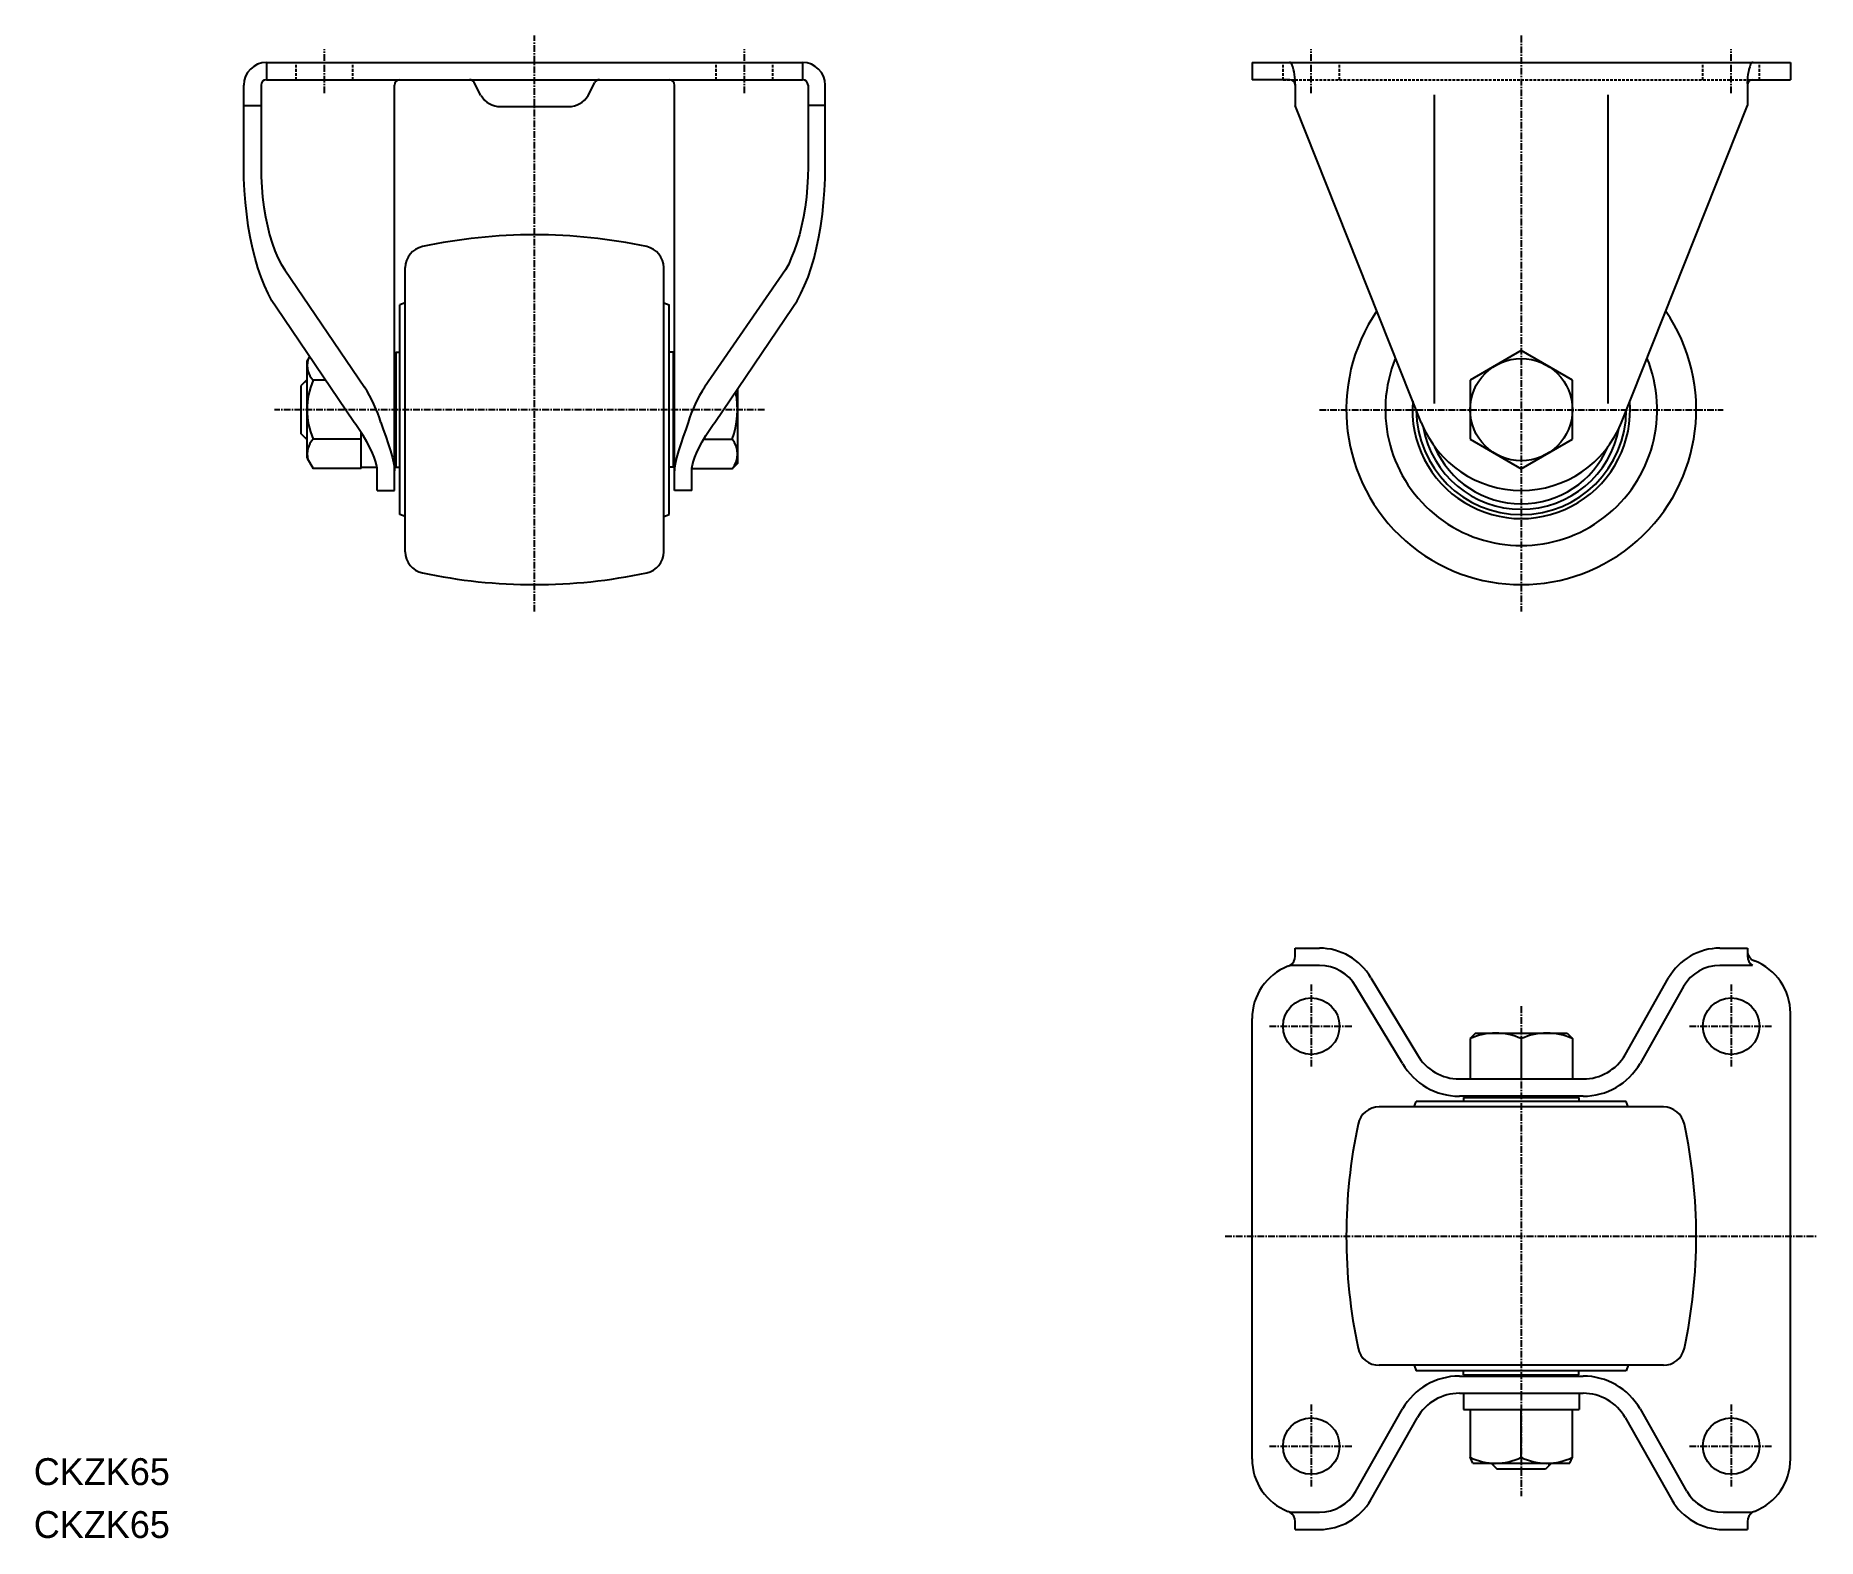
# Model space of a CAD drawing. Extents: x 0 to 331, y 0 to 279.
import ezdxf

# ---------------------------------------------------------------- set-up
doc = ezdxf.new("R2010")
doc.units = 0
doc.linetypes.add('CENTER', pattern=[2, 1.25, -0.25, 0.25, -0.25])
doc.linetypes.add('DASHED', pattern=[0.75, 0.5, -0.25])
doc.layers.get('0').update_dxf_attribs({"linetype": 'CONTINUOUS'})
doc.layers.add('CENTER', color=1, linetype='CENTER')

msp = doc.modelspace()

# ---------------------------------------------------------------- linework, layer by layer
at = {"color": 7, "linetype": 'CONTINUOUS'}
for p, q in [((43.2, 274.12), (142.8, 274.12)), ((43.2, 274.12), (43.2, 270.92)), ((142.8, 274.12), (142.8, 270.92)), ((226.28, 274.12), (326.28, 274.12)), ((226.28, 274.12), (226.28, 270.92)), ((326.28, 274.12), (326.28, 270.92)), ((39, 266.12), (39, 269.92)), ((42.2, 269.92), (42.2, 266.12)), ((43.2, 270.92), (142.8, 270.92)), ((67, 194.62), (67, 269.92)), ((83.06, 268.02), (81.79, 270.42)), ((102.95, 268.02), (104.21, 270.42)), ((119, 194.62), (119, 269.92)), ((143.8, 269.92), (143.8, 266.12)), ((147, 266.12), (147, 269.92)), ((233.3, 270.92), (226.28, 270.92)), ((234.28, 270.12), (234.28, 266.12)), ((260.16, 210.75), (260.16, 268.12)), ((292.39, 210.75), (292.39, 268.12)), ((318.28, 269.92), (318.28, 266.12)), ((319.28, 270.92), (326.28, 270.92)), ((39, 254.73), (39, 266.12)), ((39, 266.12), (42.2, 266.12)), ((42.2, 266.12), (42.2, 254.73)), ((86.7, 265.92), (99.31, 265.92)), ((143.8, 266.12), (143.8, 254.73)), ((147, 266.12), (143.8, 266.12)), ((147, 254.73), (147, 266.12)), ((257.69, 207.24), (234.28, 266.12)), ((294.87, 207.24), (318.28, 266.12)), ((46.6, 235.63), (61.4, 213.81)), ((69, 183.22), (69, 236.01)), ((117, 183.22), (117, 236.01)), ((139.6, 235.63), (124.6, 213.81)), ((59.52, 207.24), (45, 228.65)), ((69, 229.48), (68, 229.12)), ((68, 190.12), (68, 229.12)), ((117, 229.48), (118, 229.12)), ((118, 190.12), (118, 229.12)), ((126.48, 207.24), (141, 228.65)), ((50.78, 218.62), (51.2, 219.35)), ((50.78, 200.62), (50.78, 218.62)), ((67.25, 220.32), (67.25, 198.92)), ((67.25, 220.32), (68, 220.32)), ((118.75, 220.32), (118, 220.32)), ((118.75, 220.32), (118.75, 198.92)), ((276.28, 220.59), (266.78, 215.1)), ((285.78, 215.1), (276.28, 220.59)), ((50.78, 215.22), (49.68, 214.12)), ((67.25, 217.62), (67, 217.62)), ((118.75, 217.62), (119, 217.62)), ((49.68, 205.12), (49.68, 214.12)), ((54.13, 215.08), (51.9, 215.08)), ((130.7, 213.38), (130.7, 199.65)), ((266.78, 215.1), (266.78, 204.13)), ((285.78, 204.13), (285.78, 215.1)), ((59.8, 206.84), (59.52, 207.24)), ((60.78, 198.67), (60.78, 205.42)), ((126.2, 206.84), (126.48, 207.24)), ((50.78, 204.02), (49.68, 205.12)), ((60.78, 204.15), (51.9, 204.15)), ((124.43, 204.13), (129.7, 204.13)), ((266.78, 204.13), (276.28, 198.65)), ((276.28, 198.65), (285.78, 204.13)), ((50.78, 200.62), (51.9, 198.67)), ((60.78, 198.67), (51.9, 198.67)), ((63.75, 198.87), (60.78, 198.87)), ((67.25, 201.62), (67, 201.62)), ((67.25, 198.92), (68, 198.92)), ((118.75, 198.92), (118, 198.92)), ((118.75, 201.62), (119, 201.62)), ((129.7, 198.65), (122.2, 198.65)), ((130.7, 199.65), (129.7, 198.65)), ((63.8, 194.62), (63.8, 198.25)), ((122.2, 194.62), (122.2, 198.25)), ((63.8, 194.62), (67, 194.62)), ((122.2, 194.62), (119, 194.62)), ((69, 189.75), (68, 190.12)), ((117, 189.75), (118, 190.12)), ((234.28, 108.09), (234.28, 109.58)), ((234.28, 109.58), (238.8, 109.58)), ((313.18, 109.58), (318.28, 109.58)), ((318.28, 109.58), (318.28, 108.09)), ((238.8, 106.38), (233.3, 106.38)), ((319.25, 106.38), (313.18, 106.38)), ((248.32, 104.08), (256.98, 89.78)), ((295.57, 89.78), (303.65, 104.08)), ((254.21, 88.18), (245.55, 102.48)), ((306.42, 102.48), (298.34, 88.18)), ((226.28, 14.67), (226.28, 96.53)), ((326.28, 14.67), (326.28, 97.48)), ((267.78, 93.78), (266.78, 92.78)), ((266.78, 92.78), (266.78, 85.28)), ((267.78, 93.78), (284.78, 93.78)), ((276.28, 92.78), (276.28, 85.28)), ((284.78, 93.78), (285.78, 92.78)), ((285.78, 92.78), (285.78, 85.28)), ((264.78, 85.28), (287.78, 85.28)), ((302.67, 80.08), (249.88, 80.08)), ((256.41, 80.08), (256.78, 81.08)), ((295.78, 81.08), (256.78, 81.08)), ((287.78, 82.08), (264.78, 82.08)), ((265.58, 81.83), (286.98, 81.83)), ((265.58, 81.83), (265.58, 81.08)), ((268.28, 81.83), (268.28, 82.08)), ((284.28, 81.83), (284.28, 82.08)), ((286.98, 81.83), (286.98, 81.08)), ((296.14, 80.08), (295.78, 81.08)), ((302.67, 32.08), (249.88, 32.08)), ((256.41, 32.08), (256.78, 31.08)), ((295.78, 31.08), (256.78, 31.08)), ((264.78, 30.08), (287.78, 30.08)), ((265.58, 30.33), (265.58, 31.08)), ((265.58, 30.33), (286.98, 30.33)), ((268.28, 30.33), (268.28, 30.08)), ((284.28, 30.33), (284.28, 30.08)), ((286.98, 30.33), (286.98, 31.08)), ((296.14, 32.08), (295.78, 31.08)), ((264.78, 26.88), (287.78, 26.88)), ((265.53, 26.88), (265.53, 23.88)), ((287.03, 26.88), (287.03, 23.88)), ((245.55, 8.68), (254.21, 23.98)), ((265.53, 23.88), (287.03, 23.88)), ((266.78, 23.88), (266.78, 15.01)), ((276.28, 15.01), (276.28, 23.88)), ((285.78, 15.01), (285.78, 23.88)), ((298.34, 23.98), (307, 8.68)), ((248.32, 7.08), (256.98, 22.38)), ((295.57, 22.38), (304.23, 7.08)), ((267.28, 13.88), (266.78, 15.01)), ((267.28, 13.88), (285.28, 13.88)), ((270.68, 13.88), (271.78, 12.78)), ((281.88, 13.88), (280.78, 12.78)), ((285.28, 13.88), (285.78, 15.01)), ((280.78, 12.78), (271.78, 12.78)), ((233.3, 4.78), (238.8, 4.78)), ((313.76, 4.78), (319.25, 4.78)), ((234.28, 1.58), (234.28, 3.06)), ((234.28, 1.58), (238.8, 1.58)), ((313.76, 1.58), (318.28, 1.58)), ((318.28, 3.06), (318.28, 1.58))]:
    msp.add_line(p, q, dxfattribs=at)
at = {"color": 3, "linetype": 'DASHED'}
for p, q in [((48.75, 270.92), (48.75, 274.12)), ((59.25, 270.92), (59.25, 274.12)), ((126.75, 270.92), (126.75, 274.12)), ((137.25, 270.92), (137.25, 274.12)), ((232.03, 270.92), (232.03, 274.12)), ((242.53, 270.92), (242.53, 274.12)), ((310.03, 270.92), (310.03, 274.12)), ((320.53, 270.92), (320.53, 274.12)), ((232.03, 270.92), (319.22, 270.92))]:
    msp.add_line(p, q, dxfattribs=at)
at = {"color": 3, "linetype": 'CONTINUOUS'}
for p, q in [((50.78, 214.82), (50.38, 214.82)), ((50.38, 204.42), (50.78, 204.42)), ((271.08, 13.88), (271.08, 13.48)), ((281.48, 13.48), (281.48, 13.88))]:
    msp.add_line(p, q, dxfattribs=at)
at = {"color": 7, "linetype": 'CONTINUOUS', "flags": 128}
for points in [[(45, 228.65), (44.24, 229.85), (43.52, 231.2), (42.84, 232.67), (42.21, 234.27), (41.62, 235.98), (41.09, 237.8), (40.61, 239.72), (40.19, 241.71), (39.83, 243.79), (39.54, 245.92), (39.3, 248.1), (39.14, 250.33), (39.04, 252.57), (39, 254.73)], [(42.2, 254.73), (42.24, 252.9), (42.34, 250.98), (42.5, 249.09), (42.73, 247.25), (43.03, 245.46), (43.38, 243.75), (43.79, 242.12), (44.26, 240.58), (44.78, 239.16), (45.35, 237.85), (45.96, 236.67), (46.6, 235.63)], [(143.8, 254.73), (143.77, 252.9), (143.67, 250.98), (143.5, 249.09), (143.27, 247.25), (142.98, 245.46), (142.62, 243.75), (142.21, 242.12), (141.74, 240.58), (141.23, 239.16), (140.66, 237.85), (140.25, 236.67), (139.6, 235.63)], [(141, 228.65), (141.76, 229.85), (142.49, 231.2), (143.17, 232.67), (143.8, 234.27), (144.39, 235.98), (144.92, 237.8), (145.4, 239.72), (145.81, 241.71), (146.17, 243.79), (146.47, 245.92), (146.7, 248.1), (146.87, 250.33), (146.97, 252.57), (147, 254.73)], [(63.8, 198.25), (63.78, 198.74), (63.67, 199.38), (63.49, 200.07), (63.24, 200.79), (62.93, 201.55), (62.43, 202.59), (61.85, 203.67), (61.18, 204.8), (60.44, 205.93), (59.8, 206.84)], [(64.47, 207.24), (64.92, 205.92), (65.36, 204.64), (65.84, 203.27), (66.27, 201.95), (66.64, 200.67), (66.89, 199.47), (66.97, 198.85), (67, 198.25)], [(121.53, 207.24), (121.09, 205.92), (120.64, 204.64), (120.16, 203.27), (119.73, 201.95), (119.37, 200.67), (119.11, 199.47), (119.03, 198.85), (119, 198.25)], [(122.2, 198.25), (122.23, 198.74), (122.34, 199.38), (122.52, 200.07), (122.77, 200.79), (123.08, 201.55), (123.58, 202.59), (124.16, 203.67), (124.83, 204.8), (125.56, 205.93), (126.2, 206.84)]]:
    msp.add_lwpolyline(points, dxfattribs=at)
at = {"color": 7, "linetype": 'CONTINUOUS'}
for centre, radius in [((276.28, 209.62), 9.5), ((237.28, 95.08), 5.25), ((315.28, 95.08), 5.25), ((237.28, 17.08), 5.25), ((315.28, 17.08), 5.25)]:
    msp.add_circle(centre, radius, dxfattribs=at)
for centre, radius, start, end in [((43.2, 269.92), 4.2, 90, 180), ((142.8, 269.92), 4.2, 360, 90), ((233.21, 273.62), 0.5, 20.7305, 90), ((224.8, 270.43), 9.49, 356.8713, 20.7376), ((327.75, 270.43), 9.49, 159.2624, 183.1287), ((319.34, 273.62), 0.5, 90, 159.2695), ((43.2, 269.92), 1, 90, 180), ((68, 269.92), 1, 90, 180), ((80.93, 269.92), 1, 30, 90), ((105.08, 269.92), 1, 90, 150), ((118, 269.92), 1, 0, 90), ((142.8, 269.92), 1, 360, 90), ((233.28, 269.92), 1, 0, 90), ((319.28, 269.92), 1, 90, 180), ((86.7, 270.12), 4.2, 210, 270), ((99.31, 270.12), 4.2, 270, 330), ((93, 142.12), 100, 77.9753, 102.0247), ((73, 236.01), 4, 102.0247, 180), ((113, 236.01), 4, 0, 77.9753), ((276.28, 209.62), 32.5, 145.6108, 34.3892), ((54.68, 217.82), 3.9, 164.6389, 224.6389), ((276.28, 209.62), 25.25, 157.6239, 22.3761), ((64.6, 209.62), 13.83, 156.7196, 203.2804), ((39.85, 199.74), 25.74, 16.9255, 33.1364), ((146.16, 199.74), 25.74, 146.8636, 163.0745), ((115.16, 209.62), 15.54, 339.3345, 12.1034), ((276.28, 209.62), 20.23, 175.4862, 4.5138), ((276.28, 209.62), 19.5, 180.2479, 359.7521), ((276.28, 214.62), 20, 201.65, 338.35), ((276.28, 209.62), 18.5, 190.1966, 349.8034), ((54.68, 201.41), 3.9, 135.3611, 195.3611), ((126.44, 201.39), 4.26, 319.932, 40.068), ((276.28, 209.62), 17.5, 203.1324, 336.8676), ((73, 183.22), 4, 180, 257.9753), ((113, 183.22), 4, 282.0247, 0), ((93, 277.12), 100, 257.9753, 282.0247), ((238.8, 98.58), 11, 30, 90), ((313.18, 98.58), 11, 90, 150), ((236.67, 96.51), 10.39, 111.0047, 180.1496), ((232.28, 108.09), 2, 289.4712, 300.9212), ((232.28, 108.09), 2, 300.9212, 0), ((238.8, 98.58), 7.8, 30, 90), ((313.18, 98.58), 7.8, 90, 150), ((320.28, 109.09), 2, 180, 250.5288), ((320.28, 108.09), 2, 180, 239.0788), ((315.88, 97.51), 10.39, 359.8504, 68.9953), ((271.53, 82), 11.78, 66.2227, 113.7773), ((281.03, 82), 11.78, 66.2227, 113.7773), ((264.78, 94.28), 9, 210, 270), ((287.78, 94.28), 9, 270, 330), ((264.78, 94.28), 12.2, 210, 270), ((287.78, 94.28), 12.2, 270, 330), ((249.88, 76.08), 4, 90, 167.9753), ((302.67, 76.08), 4, 12.0247, 90), ((343.78, 56.08), 100, 167.9753, 192.0247), ((208.78, 56.08), 100, 347.9753, 12.0247), ((249.88, 36.08), 4, 192.0247, 270), ((302.67, 36.08), 4, 270, 347.9753), ((264.78, 17.88), 12.2, 90, 150), ((287.78, 17.88), 12.2, 30, 90), ((264.78, 17.88), 9, 90, 150), ((287.78, 17.88), 9, 30, 90), ((236.67, 14.65), 10.39, 179.8504, 248.9953), ((271.53, 24.42), 10.55, 243.2367, 296.7633), ((281.03, 24.42), 10.55, 243.2367, 296.7633), ((315.88, 14.65), 10.39, 291.0047, 0.1496), ((238.8, 12.58), 7.8, 270, 330), ((238.8, 12.58), 11, 270, 330), ((313.76, 12.58), 11, 210, 270), ((313.76, 12.58), 7.8, 210, 270), ((232.28, 3.06), 2, 59.0788, 70.5288), ((232.28, 3.06), 2, 0, 59.0788), ((320.28, 3.06), 2, 120.9212, 180), ((320.28, 3.06), 2, 109.4712, 120.9212)]:
    msp.add_arc(centre, radius, start, end, dxfattribs=at)
at = {"layer": 'CENTER', "color": 1, "linetype": 'CENTER'}
for p, q in [((93, 172.12), (93, 279.12)), ((276.28, 279.12), (276.28, 172.12)), ((54, 268.42), (54, 276.62)), ((132, 268.42), (132, 276.62)), ((237.28, 268.42), (237.28, 276.62)), ((315.28, 268.42), (315.28, 276.62)), ((135.7, 209.62), (44.68, 209.62)), ((238.78, 209.62), (313.78, 209.62)), ((237.28, 102.83), (237.28, 87.33)), ((315.28, 102.83), (315.28, 87.33)), ((276.28, 98.78), (276.28, 7.78)), ((229.53, 95.08), (245.03, 95.08)), ((307.53, 95.08), (323.03, 95.08)), ((221.28, 56.08), (331.28, 56.08)), ((221.28, 56.08), (331.28, 56.08)), ((237.28, 24.83), (237.28, 9.33)), ((315.28, 24.83), (315.28, 9.33)), ((229.53, 17.08), (245.03, 17.08)), ((307.53, 17.08), (323.03, 17.08))]:
    msp.add_line(p, q, dxfattribs=at)

# ---------------------------------------------------------------- texts
at = {"color": 7}
for p in [(0, 9.83), (0, 0)]:
    msp.add_text('CKZK65', height=5, dxfattribs=at).set_placement(p)

doc.saveas('drawing.dxf')
